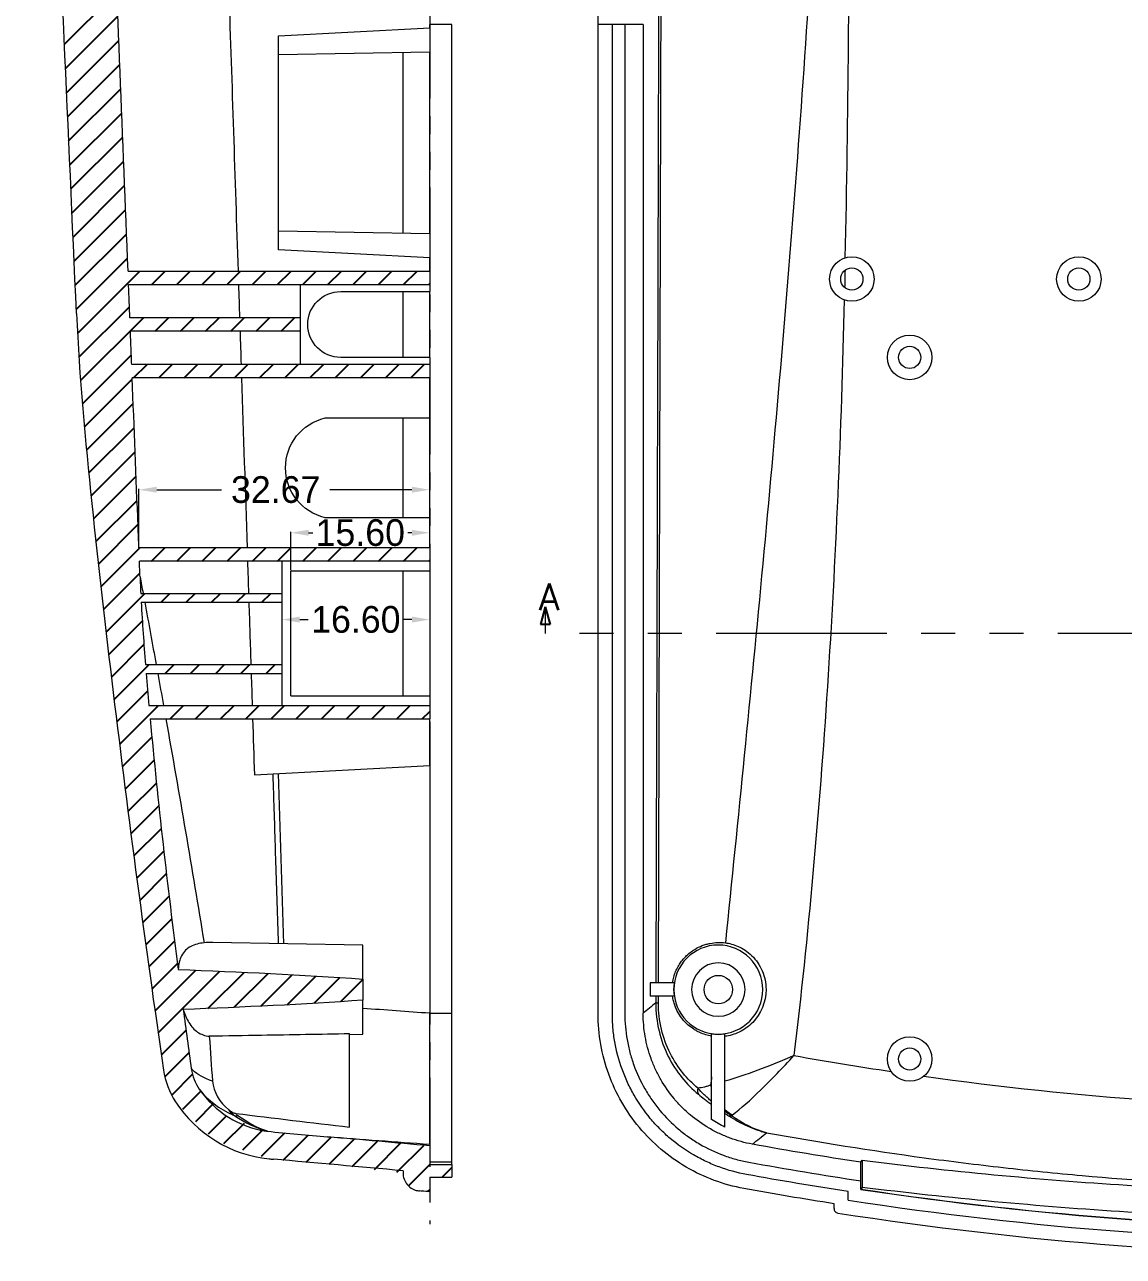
# Model space of a CAD drawing. Extents: x 51 to 693, y 99 to 478.
# Drawn here: x 432.1 to 555.5, y 177.5 to 315.8 of the extents above; entities that cross this region are included whole.
import ezdxf

# ---------------------------------------------------------------- set-up
doc = ezdxf.new("R2010")
doc.units = 0
doc.header["$MEASUREMENT"] = 0
doc.linetypes.add('PHANTOM', pattern=[2.5, 1.25, -0.25, 0.25, -0.25, 0.25, -0.25])
for name, color, linetype in [('20', 7, 'Continuous'), ('7', 7, 'Continuous'), ('TOP', 7, 'Continuous')]:
    doc.layers.add(name, color=color, linetype=linetype)
doc.styles.add('blockfont', font='simplex.shx', dxfattribs={"bigfont": 'bigfont'})
doc.dimstyles.get("Standard").update_dxf_attribs({"dimtxt": 0.18, "dimasz": 0.18, "dimexe": 0.18, "dimexo": 0.0625, "dimgap": 0.09, "dimtad": 0, "dimtih": 1, "dimtoh": 1, "dimdec": 4, "dimzin": 0, "dimdsep": 46, "dimtxsty": 'Standard', "dimcen": 0.09, "dimadec": 0, "dimazin": 0, "dimtfac": 1, "dimtdec": 4, "dimtofl": 0, "dimtmove": 0, "dimatfit": 3, "dimfxl": 0, "dimtolj": 1, "dimtzin": 0, "dimarcsym": 0})

# ---------------------------------------------------------------- blocks, each defined once
blk = doc.blocks.new('HATCH3')
at = {"color": 200, "linetype": 'Continuous'}
for p, q in [((416.04, 313.59), (421.95, 319.49)), ((416.17, 310.89), (422.06, 316.77)), ((416.29, 308.18), (422.17, 314.06)), ((416.41, 305.48), (422.28, 311.34)), ((416.54, 302.77), (422.39, 308.62)), ((416.66, 300.07), (422.5, 305.9)), ((416.78, 297.37), (422.61, 303.18)), ((416.91, 294.66), (422.71, 300.47)), ((417.03, 291.96), (422.82, 297.75)), ((417.15, 289.25), (422.93, 295.03)), ((417.27, 286.55), (423.04, 292.31)), ((417.4, 283.85), (423.15, 289.59)), ((417.56, 281.19), (424.54, 288.15)), ((425.87, 286.65), (427.37, 288.15)), ((428.7, 286.65), (430.2, 288.15)), ((431.53, 286.65), (433.03, 288.15)), ((434.36, 286.65), (435.86, 288.15)), ((437.18, 286.65), (438.69, 288.15)), ((440.01, 286.65), (441.52, 288.15)), ((442.84, 286.65), (444.35, 288.15)), ((445.67, 286.65), (447.18, 288.15)), ((448.5, 286.65), (450.01, 288.15)), ((451.33, 286.65), (452.84, 288.15)), ((454.16, 286.65), (455.67, 288.15)), ((456.99, 286.65), (457.1, 286.75)), ((417.74, 278.53), (423.37, 284.15)), ((417.92, 275.88), (424.94, 282.9)), ((426.27, 281.4), (427.77, 282.9)), ((429.1, 281.4), (430.6, 282.9)), ((431.93, 281.4), (433.43, 282.9)), ((434.76, 281.4), (436.26, 282.9)), ((437.59, 281.4), (439.09, 282.9)), ((440.42, 281.4), (441.92, 282.9)), ((418.09, 273.23), (423.58, 278.72)), ((423.84, 276.15), (425.35, 277.65)), ((426.67, 276.15), (428.18, 277.65)), ((429.5, 276.15), (431.01, 277.65)), ((432.33, 276.15), (433.84, 277.65)), ((435.16, 276.15), (436.67, 277.65)), ((437.99, 276.15), (439.5, 277.65)), ((440.82, 276.15), (442.33, 277.65)), ((443.65, 276.15), (445.16, 277.65)), ((446.48, 276.15), (447.98, 277.65)), ((449.31, 276.15), (450.81, 277.65)), ((452.14, 276.15), (453.64, 277.65)), ((454.97, 276.15), (456.47, 277.65)), ((418.33, 270.64), (423.69, 276)), ((418.57, 268.06), (423.8, 273.28)), ((418.82, 265.48), (423.9, 270.56)), ((419.07, 262.9), (424.01, 267.84)), ((419.33, 260.34), (424.12, 265.11)), ((419.61, 257.78), (424.22, 262.39)), ((419.89, 255.23), (424.33, 259.67)), ((420.16, 252.68), (424.53, 257.05)), ((425.86, 255.55), (427.36, 257.05)), ((428.69, 255.55), (430.19, 257.05)), ((431.52, 255.55), (433.02, 257.05)), ((434.35, 255.55), (435.85, 257.05)), ((437.18, 255.55), (438.68, 257.05)), ((440.01, 255.55), (441.51, 257.05)), ((442.84, 255.55), (444.34, 257.05)), ((445.67, 255.55), (447.17, 257.05)), ((448.5, 255.55), (450, 257.05)), ((451.33, 255.55), (452.83, 257.05)), ((454.16, 255.55), (455.66, 257.05)), ((456.99, 255.55), (457.1, 255.66)), ((420.45, 250.14), (424.54, 254.23)), ((420.75, 247.61), (425.09, 251.95)), ((426.92, 250.95), (427.92, 251.95)), ((429.75, 250.95), (430.75, 251.95)), ((432.58, 250.95), (433.58, 251.95)), ((435.41, 250.95), (436.41, 251.95)), ((438.24, 250.95), (439.24, 251.95)), ((421.04, 245.08), (424.82, 248.86)), ((421.34, 242.55), (425, 246.21)), ((421.65, 240.03), (425.57, 243.95)), ((427.4, 242.95), (428.4, 243.95)), ((430.23, 242.95), (431.23, 243.95)), ((433.06, 242.95), (434.06, 243.95)), ((435.89, 242.95), (436.89, 243.95)), ((438.72, 242.95), (439.72, 243.95)), ((421.96, 237.52), (425.41, 240.97)), ((422.28, 235.01), (426.63, 239.35)), ((427.95, 237.85), (429.46, 239.35)), ((430.78, 237.85), (432.29, 239.35)), ((433.61, 237.85), (435.12, 239.35)), ((436.44, 237.85), (437.94, 239.35)), ((439.27, 237.85), (440.77, 239.35)), ((442.1, 237.85), (443.6, 239.35)), ((444.93, 237.85), (446.43, 239.35)), ((447.76, 237.85), (449.26, 239.35)), ((450.59, 237.85), (452.09, 239.35)), ((453.42, 237.85), (454.92, 239.35)), ((456.25, 237.85), (457.1, 238.7)), ((422.6, 232.5), (425.9, 235.8)), ((422.92, 230), (426.17, 233.24)), ((423.24, 227.49), (426.43, 230.68)), ((423.56, 224.98), (426.7, 228.12)), ((423.87, 222.47), (426.96, 225.55)), ((424.19, 219.96), (427.24, 223)), ((424.53, 217.47), (427.54, 220.48)), ((424.88, 214.99), (427.85, 217.96)), ((425.23, 212.51), (428.15, 215.43)), ((425.57, 210.03), (428.45, 212.91)), ((425.92, 207.55), (428.76, 210.38)), ((426.27, 205.07), (430.84, 209.63)), ((426.61, 202.59), (433.54, 209.51)), ((432.19, 205.33), (436.25, 209.39)), ((435.15, 205.46), (438.96, 209.27)), ((438.11, 205.59), (441.64, 209.11)), ((441.1, 205.75), (444.3, 208.95)), ((444.11, 205.94), (446.97, 208.79)), ((447.13, 206.12), (449.6, 208.59)), ((426.96, 200.11), (429.73, 202.88)), ((427.38, 197.7), (430.07, 200.39)), ((428.15, 195.64), (430.47, 197.96)), ((429.38, 194.04), (431.42, 196.08)), ((430.81, 192.65), (432.86, 194.7)), ((432.25, 191.25), (434.31, 193.31)), ((433.98, 190.15), (436.29, 192.46)), ((436.09, 189.44), (438.35, 191.7)), ((438.21, 188.73), (440.84, 191.35)), ((440.62, 188.31), (443.43, 191.12)), ((443.22, 188.08), (446.03, 190.89)), ((445.81, 187.85), (448.63, 190.66)), ((448.37, 187.57), (451.23, 190.42)), ((450.89, 187.26), (453.82, 190.19)), ((453.41, 186.95), (456.42, 189.96)), ((454.7, 185.41), (457.1, 187.81)), ((458.5, 186.38), (459.6, 187.48)), ((456.89, 184.77), (457.1, 184.98))]:
    blk.add_line(p, q, dxfattribs=at)
blk = doc.blocks.new('ASSORTED_DRAFT1')
at = {"color": 13}
for p, q in [((490.55, 250.45, 490.55), (490.01, 248.45)), ((490.55, 250.45, 490.55), (491.08, 248.45)), ((491.08, 248.45), (490.01, 248.45))]:
    blk.add_line(p, q, dxfattribs=at)
blk = doc.blocks.new('*D602')
at = {"color": 4, "linetype": 'Continuous', "lineweight": 9}
for p, q in [((461.97, 254.55), (461.97, 258.86)), ((463.97, 258.76), (464.43, 258.76)), ((475.57, 258.76), (475.11, 258.76)), ((477.57, 257.15), (477.57, 258.86))]:
    blk.add_line(p, q, dxfattribs=at)
for points in [[(463.97, 259.09), (463.97, 258.42), (461.97, 258.76)], [(475.57, 259.09), (475.57, 258.42), (477.57, 258.76)]]:
    blk.add_solid(points, dxfattribs=at)
at = {"layer": 'Defpoints', "color": 0, "linetype": 'Continuous', "lineweight": 9}
for p in [(461.97, 258.76), (477.57, 257.05), (461.97, 254.45)]:
    blk.add_point(p, dxfattribs=at)
at = {"color": 3, "linetype": 'Continuous', "lineweight": 9, "insert": (469.77, 258.76), "char_height": 3, "attachment_point": 5}
blk.add_mtext('\\A1;15.60', dxfattribs=at)
blk = doc.blocks.new('*D603')
at = {"color": 4, "linetype": 'Continuous', "lineweight": 9}
for p, q in [((460.97, 250.85), (460.97, 248.91)), ((477.57, 250.85), (477.57, 248.91)), ((462.97, 249.01), (463.93, 249.01)), ((475.57, 249.01), (474.61, 249.01))]:
    blk.add_line(p, q, dxfattribs=at)
for points in [[(462.97, 249.34), (462.97, 248.67), (460.97, 249.01)], [(475.57, 249.34), (475.57, 248.67), (477.57, 249.01)]]:
    blk.add_solid(points, dxfattribs=at)
at = {"layer": 'Defpoints', "color": 0, "linetype": 'Continuous', "lineweight": 9}
for p in [(460.97, 250.95), (477.57, 250.95), (477.57, 249.01)]:
    blk.add_point(p, dxfattribs=at)
at = {"color": 3, "linetype": 'Continuous', "lineweight": 9, "insert": (469.27, 249.01), "char_height": 3, "attachment_point": 5}
blk.add_mtext('\\A1;16.60', dxfattribs=at)
blk = doc.blocks.new('*D604')
at = {"color": 4, "linetype": 'Continuous', "lineweight": 9}
for p, q in [((444.9, 257.15), (444.9, 263.69)), ((446.9, 263.59), (454.18, 263.59)), ((475.57, 263.59), (466.36, 263.59)), ((477.57, 260.55), (477.57, 263.69))]:
    blk.add_line(p, q, dxfattribs=at)
for points in [[(446.9, 263.93), (446.9, 263.26), (444.9, 263.59)], [(475.57, 263.93), (475.57, 263.26), (477.57, 263.59)]]:
    blk.add_solid(points, dxfattribs=at)
at = {"layer": 'Defpoints', "color": 0, "linetype": 'Continuous', "lineweight": 9}
for p in [(477.57, 263.59), (477.57, 260.45), (444.9, 257.05)]:
    blk.add_point(p, dxfattribs=at)
at = {"color": 3, "linetype": 'Continuous', "lineweight": 9, "insert": (460.27, 263.59), "char_height": 3, "attachment_point": 5}
blk.add_mtext('\\A1;32.67', dxfattribs=at)

msp = doc.modelspace()

# ---------------------------------------------------------------- linework, layer by layer
at = {"layer": '20', "color": 7, "linetype": 'Continuous', "lineweight": 9}
for p, q in [((460.568, 314.56), (477.568, 315.451)), ((477.568, 315.451), (477.568, 315.826)), ((477.568, 315.451), (477.568, 312.748)), ((480.068, 204.762), (480.068, 315.826)), ((496.483, 204.762), (496.483, 315.826)), ((498.082, 315.826), (496.483, 315.826)), ((498.083, 204.762), (498.083, 315.826)), ((499.483, 315.826), (498.083, 315.826)), ((499.483, 315.826), (499.483, 204.762)), ((501.546, 315.826), (499.484, 315.826)), ((501.546, 315.826), (501.546, 204.79)), ((460.568, 290.542), (460.568, 314.56)), ((477.568, 312.748), (460.568, 312.451)), ((474.568, 292.407), (474.568, 312.696)), ((477.568, 292.355), (477.568, 312.748)), ((460.568, 292.651), (477.568, 292.355)), ((477.568, 292.355), (477.568, 289.651)), ((477.568, 289.651), (460.568, 290.542)), ((477.568, 288.151), (477.568, 289.651)), ((443.679, 288.151), (477.568, 288.151)), ((477.568, 288.151), (477.568, 286.651)), ((443.738, 286.651), (477.568, 286.651)), ((463.068, 282.901), (463.068, 286.651)), ((477.568, 286.651), (477.568, 285.851)), ((467.568, 285.851), (477.568, 285.851)), ((474.568, 278.451), (474.568, 285.851)), ((477.568, 278.451), (477.568, 285.851)), ((463.068, 282.901), (443.887, 282.901)), ((463.068, 281.401), (463.068, 282.901)), ((463.068, 281.401), (443.946, 281.401)), ((463.068, 277.651), (463.068, 281.401)), ((477.568, 278.451), (467.568, 278.451)), ((477.568, 278.451), (477.568, 277.651)), ((477.568, 277.651), (444.095, 277.651)), ((477.568, 277.651), (477.568, 276.151)), ((477.568, 276.151), (444.154, 276.151)), ((477.568, 271.651), (477.568, 276.151)), ((465.813, 271.651), (477.568, 271.651)), ((474.568, 260.451), (474.568, 271.651)), ((477.568, 260.451), (477.568, 271.651)), ((477.568, 260.451), (465.813, 260.451)), ((477.568, 257.051), (477.568, 260.451)), ((477.568, 257.051), (444.902, 257.051)), ((477.568, 257.051), (477.568, 255.551)), ((477.568, 255.551), (444.961, 255.551)), ((460.968, 255.551), (460.968, 251.951)), ((477.568, 255.551), (477.568, 254.451)), ((461.968, 240.451), (461.968, 254.451)), ((477.568, 254.451), (461.968, 254.451)), ((474.568, 240.451), (474.568, 254.451)), ((477.568, 254.451), (477.568, 240.451)), ((445.11, 251.951), (460.968, 251.951)), ((460.968, 251.951), (460.968, 250.951)), ((445.162, 250.951), (460.968, 250.951)), ((460.968, 250.951), (460.968, 243.951)), ((445.638, 243.951), (460.968, 243.951)), ((460.968, 243.951), (460.968, 242.951)), ((445.718, 242.951), (460.968, 242.951)), ((460.968, 242.951), (460.968, 239.351)), ((446.027, 239.351), (477.568, 239.351)), ((461.968, 240.451), (477.568, 240.451)), ((477.568, 240.451), (477.568, 239.351)), ((477.568, 239.351), (477.568, 237.851)), ((446.164, 237.851), (477.568, 237.851)), ((477.568, 232.605), (477.568, 237.851)), ((457.879, 231.573), (477.568, 232.605)), ((477.568, 232.605), (477.568, 204.79)), ((470.068, 212.451), (453.213, 212.746)), ((470.068, 208.632), (470.068, 212.451)), ((470.068, 208.633), (470.068, 206.27)), ((502.333, 208.201), (502.333, 206.701)), ((505.013, 208.201), (502.333, 208.201)), ((470.068, 202.451), (470.068, 206.27)), ((505.013, 206.701), (502.333, 206.701)), ((468.568, 192.011), (468.568, 202.481)), ((468.568, 202.425), (470.068, 202.451)), ((509.233, 192.849), (509.233, 202.481)), ((510.733, 192.011), (510.733, 202.481)), ((477.568, 190.089), (477.568, 189.902)), ((477.568, 189.902), (477.568, 187.806)), ((526.135, 188.285), (526.135, 185.24)), ((474.568, 187.109), (474.568, 186.866)), ((477.568, 187.806), (480.068, 187.806)), ((480.068, 187.806), (480.068, 188.065)), ((480.068, 187.806), (480.068, 186.384)), ((525.987, 185.013), (525.987, 188.059)), ((477.568, 186.384), (477.568, 184.759)), ((477.568, 186.384), (480.068, 186.384)), ((525.983, 185.002), (525.983, 185.973)), ((524.583, 183.798), (524.583, 184.77)), ((522.983, 182.855), (522.983, 183.399))]:
    msp.add_line(p, q, dxfattribs=at)
at = {"layer": '20', "color": 80, "linetype": 'Continuous', "lineweight": 9}
msp.add_line((445.027, 253.821), (445.029, 253.802), dxfattribs=at)
at = {"layer": '20', "color": 1, "linetype": 'Continuous', "lineweight": 9}
msp.add_line((490.549, 250.451), (490.549, 247.451), dxfattribs=at)
at = {"layer": '20', "color": 1, "linetype": 'PHANTOM', "lineweight": 9, "ltscale": 15.349633}
msp.add_line((682.419, 247.451), (490.549, 247.451), dxfattribs=at)
at = {"layer": '20', "color": 7, "linetype": 'Continuous', "lineweight": 9}
for centre, radius in [((524.983, 287.251), 2.5), ((550.483, 287.251), 2.5), ((524.983, 287.251), 1.25), ((550.483, 287.251), 1.25), ((531.483, 278.451), 2.5), ((531.483, 278.451), 1.25), ((509.983, 207.451), 1.6), ((531.483, 199.651), 2.5), ((531.483, 199.651), 1.25)]:
    msp.add_circle(centre, radius, dxfattribs=at)
at = {"layer": '20', "color": 7, "linetype": 'Continuous', "lineweight": 9, "extrusion": (0, 0, -1)}
msp.add_circle((-509.983, 207.451), 5, dxfattribs=at)
at = {"layer": '20', "color": 7, "linetype": 'Continuous', "lineweight": 9, "extrusion": (1.22461e-16, 0, -1)}
msp.add_circle((-509.983, 207.451), 3, dxfattribs=at)
for centre, radius, start, end in [((-467.568, 282.151), 3.7, 270, 90), ((-586.483, 588.451), 404.937, 278.59191, 280.33918), ((-586.483, 588.451), 408.4, 278.71775, 280.34325), ((-586.483, 588.451), 407.96, 261.47165, 278.52835)]:
    msp.add_arc(centre, radius, start, end, dxfattribs=at)
at = {"layer": '20', "color": 7, "linetype": 'Continuous', "lineweight": 9, "extrusion": (0, 0, -1)}
for centre, radius, start, end in [((-467.118, 266.051), 5.75, 283.1159, 76.8841), ((-586.483, 588.451), 410, 278.90972, 280.34325)]:
    msp.add_arc(centre, radius, start, end, dxfattribs=at)
at = {"layer": '20', "color": 7, "linetype": 'Continuous', "lineweight": 9}
for centre, radius, start, end in [((509.983, 207.451), 5.026, 171.41835, 188.58165), ((509.983, 207.451), 5.026, 261.41835, 278.58165), ((586.483, 588.451), 407, 259.65675, 261.45138), ((586.483, 588.451), 407.949, 261.47199, 278.52801), ((586.483, 588.451), 409.36, 261.30285, 278.69715), ((586.483, 588.451), 410.96, 261.1708, 278.8292)]:
    msp.add_arc(centre, radius, start, end, dxfattribs=at)
at = {"layer": '20', "color": 7, "linetype": 'Continuous', "lineweight": 9, "extrusion": (0, 0, -1)}
msp.add_ellipse((3.749, 315.826), major_axis=(473.819, 0), ratio=0.9999993, start_param=6.2779666, end_param=6.2831853, dxfattribs=at)
at = {"layer": '20', "color": 7, "linetype": 'Continuous', "lineweight": 9}
for centre, major_axis, ratio, start_param, end_param in [((503.958, 205.972), (-1, 0.003), 0.0318228, 0.0873108, 0.8022753), ((586.483, 580.578), (0, 386.56), 0.999881, 2.9647474, 2.9933872), ((586.483, 580.578), (0, 386.56), 0.999881, 3.0029765, 3.2708677), ((508.445, 196.405), (-0.634, -0.773), 0.6461537, 5.2232862, 6.1346999), ((456.13, 194.163), (-0.572, -0.82), 0.6491636, 0.2043762, 0.6852799), ((511.61, 194.163), (-0.557, -0.831), 0.6239245, 0.1358869, 0.6167906)]:
    msp.add_ellipse(centre, major_axis=major_axis, ratio=ratio, start_param=start_param, end_param=end_param, dxfattribs=at)
for points, knots in [([(496.483, 315.826), (496.483, 326.862), (496.463, 337.879), (496.413, 351.626), (496.401, 354.374), (496.376, 359.868), (496.362, 362.615), (496.317, 370.845), (496.247, 381.791), (496.156, 392.681), (496.081, 400.828), (496.054, 403.54), (495.999, 408.956), (495.97, 411.659), (495.82, 425.143), (495.68, 435.84), (495.521, 446.448)], [0, 0, 0, 0, 0.25, 0.25, 0.3125, 0.3125, 0.375, 0.375, 0.5, 0.625, 0.625, 0.6875, 0.6875, 0.75, 0.75, 1, 1, 1, 1]), ([(523.134, 391.695), (522.861, 376.035), (522.351, 360.499), (520.872, 329.748), (519.894, 314.536), (517.629, 284.551), (516.337, 269.777), (513.621, 240.789), (512.195, 226.575), (510.78, 212.703)], [0, 0, 0, 0, 0.25, 0.25, 0.5, 0.5, 0.75, 0.75, 1, 1, 1, 1]), ([(443.887, 282.901), (443.861, 283.554), (443.835, 284.207), (443.81, 284.86), (443.786, 285.457), (443.762, 286.054), (443.738, 286.651)], [0, 0, 0, 0, 0.5221633, 0.5221633, 0.5221633, 1, 1, 1, 1]), ([(524.138, 284.899), (523.767, 270.164), (523.161, 255.664), (521.32, 227.318), (520.072, 213.473), (518.486, 200.047)], [0, 0, 0, 0, 0.5, 0.5, 1, 1, 1, 1]), ([(437.89, 283.379), (438.207, 276.254), (438.888, 269.153), (440.345, 254.97), (441.161, 247.888), (443.734, 226.656), (445.598, 212.519), (447.666, 198.411)], [0, 0, 0, 0, 0.25, 0.25, 0.5, 0.5, 1, 1, 1, 1]), ([(444.095, 277.651), (444.07, 278.287), (444.044, 278.923), (444.019, 279.558), (443.995, 280.173), (443.971, 280.787), (443.946, 281.401)], [0, 0, 0, 0, 0.5085045, 0.5085045, 0.5085045, 1, 1, 1, 1]), ([(444.902, 257.051), (444.871, 257.849), (444.84, 258.646), (444.809, 259.444), (444.592, 265.013), (444.373, 270.582), (444.154, 276.151)], [0, 0, 0, 0, 0.1252496, 0.1252496, 0.1252496, 1, 1, 1, 1]), ([(459.941, 231.681), (459.962, 231.014), (459.983, 230.348), (460.005, 229.682), (460.09, 227.016), (460.175, 224.351), (460.259, 221.686), (460.355, 218.663), (460.451, 215.64), (460.547, 212.618)], [0, 0, 0, 0, 0.104862, 0.104862, 0.104862, 0.5243099, 0.5243099, 0.5243099, 1, 1, 1, 1]), ([(452.224, 212.703), (451.666, 212.646), (451.164, 212.528), (450.291, 212.066), (449.941, 211.723), (449.485, 210.833), (449.36, 210.304), (449.31, 209.721)], [0, 0, 0, 0, 0.3433919, 0.3433919, 0.6867837, 0.6867837, 1, 1, 1, 1]), ([(504.847, 208.201), (504.879, 208.425), (504.924, 208.644), (505.042, 209.071), (505.113, 209.276), (505.275, 209.667), (505.365, 209.854), (505.565, 210.21), (505.671, 210.376), (505.895, 210.689), (506.013, 210.836), (506.197, 211.042), (506.26, 211.109), (506.387, 211.238), (506.453, 211.3), (506.782, 211.6), (507.054, 211.801), (507.613, 212.142), (507.899, 212.281), (508.335, 212.448), (508.481, 212.497), (508.771, 212.581), (508.916, 212.616), (509.35, 212.702), (509.638, 212.735), (510.211, 212.753), (510.497, 212.739), (510.78, 212.703)], [0, 0, 0, 0, 0.0625, 0.0625, 0.125, 0.125, 0.1875, 0.1875, 0.25, 0.25, 0.3125, 0.3125, 0.34375, 0.34375, 0.375, 0.375, 0.5, 0.5, 0.625, 0.625, 0.6875, 0.6875, 0.75, 0.75, 0.875, 0.875, 1, 1, 1, 1]), ([(510.78, 212.703), (511.221, 212.646), (511.703, 212.528), (512.739, 212.066), (513.275, 211.723), (514.227, 210.792), (514.64, 210.201), (515.196, 208.9), (515.342, 208.187), (515.348, 206.062), (514.756, 204.703), (513.399, 203.3), (512.87, 202.93), (511.796, 202.417), (511.245, 202.268), (510.733, 202.203)], [0, 0, 0, 0, 0.125, 0.125, 0.25, 0.25, 0.375, 0.375, 0.5, 0.5, 0.75, 0.75, 0.875, 0.875, 1, 1, 1, 1]), ([(509.233, 202.233), (509.013, 202.269), (508.791, 202.32), (508.348, 202.453), (508.126, 202.535), (507.792, 202.686), (507.681, 202.741), (507.459, 202.861), (507.35, 202.926), (507.024, 203.133), (506.812, 203.29), (506.503, 203.559), (506.402, 203.655), (506.203, 203.858), (506.106, 203.965), (505.826, 204.302), (505.653, 204.549), (505.418, 204.957), (505.344, 205.101), (505.208, 205.396), (505.146, 205.548), (505.036, 205.862), (504.988, 206.024), (504.926, 206.275), (504.907, 206.36), (504.874, 206.53), (504.86, 206.616), (504.847, 206.701)], [0, 0, 0, 0, 0.125, 0.125, 0.25, 0.25, 0.3125, 0.3125, 0.375, 0.375, 0.5, 0.5, 0.5625, 0.5625, 0.625, 0.625, 0.75, 0.75, 0.8125, 0.8125, 0.875, 0.875, 0.9375, 0.9375, 0.96875, 0.96875, 1, 1, 1, 1]), ([(449.889, 205.208), (450.061, 204.667), (450.268, 204.177), (450.786, 203.3), (451.117, 202.93), (451.884, 202.417), (452.325, 202.268), (452.811, 202.203)], [0, 0, 0, 0, 0.3043781, 0.3043781, 0.652189, 0.652189, 1, 1, 1, 1]), ([(477.568, 190.089), (477.568, 190.403), (477.568, 191.002), (477.568, 192.758), (477.568, 193.877), (477.568, 196.552), (477.568, 198.061), (477.568, 201.333), (477.568, 203.042), (477.568, 204.79)], [0, 0, 0, 0, 0.25, 0.25, 0.5, 0.5, 0.75, 0.75, 1, 1, 1, 1]), ([(480.068, 188.065), (480.068, 188.422), (480.068, 189.102), (480.068, 191.098), (480.068, 192.369), (480.068, 195.408), (480.068, 197.121), (480.068, 200.836), (480.068, 202.777), (480.068, 204.762)], [0, 0, 0, 0, 0.25, 0.25, 0.5, 0.5, 0.75, 0.75, 1, 1, 1, 1]), ([(512.87, 185.114), (510.578, 185.532), (508.406, 186.335), (505.384, 188.096), (504.442, 188.763), (502.683, 190.249), (501.862, 191.074), (500.371, 192.861), (499.712, 193.809), (498.565, 195.806), (498.073, 196.864), (496.885, 200.143), (496.483, 202.415), (496.483, 204.762)], [0, 0, 0, 0, 0.25, 0.25, 0.375, 0.375, 0.5, 0.5, 0.625, 0.625, 0.75, 0.75, 1, 1, 1, 1]), ([(513.157, 186.688), (512.1, 186.881), (511.076, 187.163), (509.586, 187.713), (509.097, 187.918), (508.376, 188.258), (508.137, 188.377), (507.664, 188.626), (507.429, 188.756), (506.271, 189.431), (505.404, 190.044), (504.191, 191.069), (503.606, 191.608), (503.054, 192.188), (502.693, 192.584), (502.517, 192.786), (501.659, 193.814), (501.054, 194.686), (500.262, 196.063), (499.895, 196.77), (499.574, 197.504), (499.369, 198), (499.272, 198.25), (498.817, 199.507), (498.545, 200.532), (498.269, 202.098), (498.2, 202.624), (498.107, 203.687), (498.083, 204.225), (498.083, 204.762)], [0, 0, 0, 0, 0.125, 0.125, 0.1875, 0.1875, 0.21875, 0.21875, 0.25, 0.25, 0.375, 0.375, 0.4375, 0.46875, 0.46875, 0.5, 0.5, 0.625, 0.625, 0.6875, 0.71875, 0.71875, 0.75, 0.75, 0.875, 0.875, 0.9375, 0.9375, 1, 1, 1, 1]), ([(499.483, 204.762), (499.483, 203.77), (499.569, 202.792), (499.823, 201.347), (499.928, 200.868), (500.117, 200.156), (500.186, 199.92), (500.333, 199.449), (500.412, 199.214), (500.834, 198.049), (501.247, 197.16), (501.978, 195.887), (502.24, 195.473), (502.661, 194.867), (502.806, 194.668), (503.105, 194.275), (503.26, 194.081), (504.052, 193.131), (504.744, 192.436), (505.864, 191.488), (506.252, 191.188), (506.855, 190.761), (507.06, 190.623), (507.476, 190.356), (507.688, 190.226), (508.754, 189.604), (509.641, 189.186), (511.018, 188.676), (511.485, 188.526), (512.436, 188.265), (512.92, 188.154), (513.408, 188.065)], [0, 0, 0, 0, 0.125, 0.125, 0.1875, 0.1875, 0.21875, 0.21875, 0.25, 0.25, 0.375, 0.375, 0.4375, 0.4375, 0.46875, 0.46875, 0.5, 0.5, 0.625, 0.625, 0.6875, 0.6875, 0.71875, 0.71875, 0.75, 0.75, 0.875, 0.875, 0.9375, 0.9375, 1, 1, 1, 1]), ([(513.807, 190.089), (512.947, 190.246), (512.114, 190.475), (510.902, 190.923), (510.504, 191.089), (509.917, 191.366), (509.723, 191.462), (509.338, 191.664), (509.147, 191.77), (508.204, 192.319), (507.499, 192.817), (506.512, 193.651), (506.194, 193.943), (505.736, 194.404), (505.587, 194.561), (505.294, 194.882), (505.15, 195.047), (504.452, 195.883), (503.96, 196.592), (503.316, 197.713), (503.117, 198.096), (502.844, 198.686), (502.757, 198.885), (502.59, 199.288), (502.512, 199.492), (502.142, 200.515), (501.921, 201.349), (501.697, 202.622), (501.641, 203.051), (501.565, 203.915), (501.546, 204.353), (501.546, 204.79)], [0, 0, 0, 0, 0.125, 0.125, 0.1875, 0.1875, 0.21875, 0.21875, 0.25, 0.25, 0.375, 0.375, 0.4375, 0.4375, 0.46875, 0.46875, 0.5, 0.5, 0.625, 0.625, 0.6875, 0.6875, 0.71875, 0.71875, 0.75, 0.75, 0.875, 0.875, 0.9375, 0.9375, 1, 1, 1, 1]), ([(502.961, 205.972), (502.957, 203.823), (503.476, 201.724), (505.247, 198.183), (506.452, 196.774), (507.744, 195.701)], [0, 0, 0, 0, 0.5, 0.5, 1, 1, 1, 1]), ([(507.699, 196.384), (506.514, 197.367), (505.4, 198.661), (503.747, 201.959), (503.257, 203.931), (503.263, 205.951)], [0, 0, 0, 0, 0.5, 0.5, 1, 1, 1, 1]), ([(468.568, 202.481), (465.275, 202.423), (461.983, 202.365), (458.69, 202.307), (456.73, 202.273), (454.77, 202.238), (452.811, 202.203)], [0, 0, 0, 0, 0.6269, 0.6269, 0.6269, 1, 1, 1, 1]), ([(511.587, 193.381), (512.478, 194.062), (513.578, 195.043), (515.947, 197.341), (517.218, 198.659), (518.486, 200.047)], [0, 0, 0, 0, 0.5, 0.5, 1, 1, 1, 1]), ([(453.169, 197.171), (452.236, 197.486), (451.488, 197.907), (450.898, 198.448), (450.842, 198.502), (450.79, 198.556)], [0, 0, 0, 0, 0.9022982, 0.9022982, 1, 1, 1, 1]), ([(509.14, 196.77), (509.026, 196.713), (508.91, 196.662), (508.674, 196.574), (508.555, 196.536), (508.193, 196.44), (507.948, 196.401), (507.699, 196.384)], [0, 0, 0, 0, 0.25, 0.25, 0.5, 0.5, 1, 1, 1, 1]), ([(451.688, 196.269), (451.711, 196.239), (451.736, 196.208), (452.685, 195.026), (453.911, 194.065), (455.452, 193.381)], [0, 0, 0, 0, 0.0256083, 0.0256083, 1, 1, 1, 1]), ([(509.233, 194.9), (509.085, 195.025), (508.94, 195.152), (508.664, 195.403), (508.532, 195.527), (508.152, 195.897), (507.919, 196.141), (507.699, 196.384)], [0, 0, 0, 0, 0.25, 0.25, 0.5, 0.5, 1, 1, 1, 1]), ([(507.744, 195.701), (507.966, 195.517), (508.197, 195.333), (508.566, 195.05), (508.692, 194.955), (508.956, 194.761), (509.093, 194.662), (509.233, 194.562)], [0, 0, 0, 0, 0.5, 0.5, 0.75, 0.75, 1, 1, 1, 1]), ([(455.256, 193.76), (455.332, 193.704), (455.414, 193.659), (455.544, 193.605), (455.588, 193.59), (455.68, 193.566), (455.726, 193.557), (455.773, 193.551)], [0, 0, 0, 0, 0.5, 0.5, 0.75, 0.75, 1, 1, 1, 1]), ([(511.455, 193.285), (511.346, 193.354), (511.23, 193.429), (510.986, 193.589), (510.861, 193.673), (510.733, 193.76)], [0, 0, 0, 0, 0.5, 0.5, 1, 1, 1, 1]), ([(510.733, 193.551), (510.803, 193.506), (510.873, 193.461), (511.005, 193.374), (511.068, 193.333), (511.128, 193.293)], [0, 0, 0, 0, 0.5, 0.5, 1, 1, 1, 1]), ([(511.128, 193.293), (511.806, 192.845), (512.501, 192.463), (513.571, 191.985), (513.932, 191.842), (514.481, 191.65), (514.665, 191.59), (514.942, 191.505), (515.035, 191.478), (515.175, 191.439), (515.221, 191.426), (515.315, 191.401), (515.362, 191.389), (515.408, 191.377)], [0, 0, 0, 0, 0.5, 0.5, 0.75, 0.75, 0.875, 0.875, 0.9375, 0.9375, 0.96875, 0.96875, 1, 1, 1, 1]), ([(515.408, 191.377), (521.282, 190.309), (527.176, 189.375), (536.05, 188.172), (539.014, 187.804), (544.94, 187.136), (547.904, 186.836), (562.724, 185.502), (574.587, 184.971), (598.327, 184.969), (610.204, 185.499), (623.574, 186.702), (625.06, 186.844), (628.03, 187.145), (632.482, 187.621), (636.924, 188.173), (645.792, 189.375), (651.685, 190.309), (657.559, 191.377)], [0, 0, 0, 0, 0.125, 0.125, 0.1875, 0.1875, 0.25, 0.25, 0.5, 0.5, 0.75, 0.75, 0.78125, 0.78125, 0.8125, 0.875, 0.875, 1, 1, 1, 1]), ([(526.135, 188.285), (531.042, 187.673), (535.978, 187.132), (545.904, 186.197), (550.895, 185.803), (560.932, 185.169), (565.977, 184.928), (576.125, 184.605), (581.227, 184.522), (587.64, 184.52), (588.924, 184.525), (591.496, 184.545), (592.785, 184.56), (596.642, 184.62), (599.205, 184.681), (606.868, 184.923), (611.942, 185.164), (622.025, 185.8), (627.032, 186.194), (636.982, 187.131), (641.923, 187.673), (646.832, 188.285)], [0, 0, 0, 0, 0.125, 0.125, 0.25, 0.25, 0.375, 0.375, 0.5, 0.5, 0.53125, 0.53125, 0.5625, 0.5625, 0.625, 0.625, 0.75, 0.75, 0.875, 0.875, 1, 1, 1, 1]), ([(474.568, 186.866), (474.568, 186.861), (474.568, 186.855), (474.568, 186.849), (474.57, 186.619), (474.612, 186.385), (474.69, 186.168), (474.768, 185.951), (474.885, 185.745), (475.031, 185.567), (475.125, 185.452), (475.232, 185.348), (475.348, 185.257), (475.523, 185.12), (475.724, 185.011), (475.934, 184.94), (476.094, 184.886), (476.261, 184.852), (476.429, 184.84)], [0, 0, 0, 0, 0.0056279, 0.0056279, 0.0056279, 0.2354674, 0.2354674, 0.2354674, 0.4653199, 0.4653199, 0.4653199, 0.6114453, 0.6114453, 0.6114453, 0.8327329, 0.8327329, 0.8327329, 1, 1, 1, 1]), ([(477.568, 184.759), (477.277, 184.78), (476.987, 184.8), (476.696, 184.821), (476.607, 184.827), (476.518, 184.834), (476.429, 184.84)], [0, 0, 0, 0, 0.7652008, 0.7652008, 0.7652008, 1, 1, 1, 1]), ([(646.832, 185.24), (641.924, 184.633), (636.988, 184.097), (627.061, 183.17), (622.071, 182.78), (612.034, 182.152), (606.989, 181.913), (596.842, 181.592), (591.741, 181.51), (585.328, 181.509), (584.044, 181.513), (581.472, 181.533), (580.183, 181.548), (576.326, 181.608), (573.763, 181.668), (566.101, 181.908), (561.026, 182.147), (550.943, 182.777), (545.935, 183.168), (535.985, 184.096), (531.043, 184.633), (526.135, 185.24)], [0, 0, 0, 0, 0.125, 0.125, 0.25, 0.25, 0.375, 0.375, 0.5, 0.5, 0.53125, 0.53125, 0.5625, 0.5625, 0.625, 0.625, 0.75, 0.75, 0.875, 0.875, 1, 1, 1, 1]), ([(522.983, 182.855), (522.983, 182.795), (522.994, 182.737), (523.035, 182.626), (523.064, 182.575), (523.122, 182.507), (523.143, 182.487), (523.188, 182.45), (523.213, 182.433), (523.29, 182.39), (523.346, 182.37), (523.405, 182.361)], [0, 0, 0, 0, 0.25, 0.25, 0.5, 0.5, 0.625, 0.625, 0.75, 0.75, 1, 1, 1, 1])]:
    msp.add_open_spline(points, degree=3, knots=knots, dxfattribs=at)
for points, degree in [([(437.89, 283.379), (436.069, 324.584), (434.15, 365.785), (432.068, 406.977)], 3), ([(524.25, 289.641), (524.596, 305.527), (524.692, 321.671), (524.732, 337.964)], 3), ([(503.328, 334.701), (503.205, 292.536), (503.085, 250.369), (502.968, 208.201)], 3), ([(503.268, 208.201), (503.377, 250.369), (503.488, 292.536), (503.602, 334.701)], 3), ([(443.679, 288.151), (443.086, 303.065), (442.485, 317.978), (441.874, 332.89)], 3), ([(455.005, 319.481), (455.352, 309.038), (455.697, 298.595), (456.04, 288.151)], 3), ([(480.068, 315.826), (477.568, 315.826)], 1), ([(524.218, 288.24), (524.204, 287.593), (524.188, 286.946), (524.173, 286.3)], 3), ([(456.089, 286.651), (456.13, 285.401), (456.171, 284.151), (456.212, 282.901)], 3), ([(456.261, 281.401), (456.302, 280.151), (456.343, 278.901), (456.384, 277.651)], 3), ([(456.433, 276.151), (456.641, 269.785), (456.848, 263.418), (457.055, 257.051)], 3), ([(445.029, 253.802), (445.006, 254.385), (444.983, 254.968), (444.961, 255.551)], 3), ([(457.104, 255.551), (457.143, 254.351), (457.182, 253.151), (457.221, 251.951)], 3), ([(445.027, 253.821), (445.051, 253.198), (445.079, 252.575), (445.11, 251.951)], 3), ([(445.028, 253.812), (445.144, 253.191), (445.259, 252.571), (445.374, 251.952)], 3), ([(445.162, 250.951), (445.289, 248.616), (445.453, 246.283), (445.638, 243.951)], 3), ([(445.559, 250.952), (445.991, 248.611), (446.418, 246.277), (446.839, 243.952)], 3), ([(457.253, 250.951), (457.329, 248.618), (457.404, 246.285), (457.479, 243.951)], 3), ([(445.718, 242.951), (445.816, 241.751), (445.92, 240.551), (446.027, 239.351)], 3), ([(447.02, 242.952), (447.237, 241.749), (447.452, 240.549), (447.666, 239.351)], 3), ([(457.512, 242.951), (457.55, 241.751), (457.589, 240.551), (457.628, 239.351)], 3), ([(446.164, 237.851), (447.035, 228.456), (448.12, 219.081), (449.31, 209.721)], 3), ([(447.933, 237.851), (449.443, 229.356), (450.874, 220.969), (452.224, 212.703)], 3), ([(457.676, 237.851), (457.744, 235.758), (457.811, 233.666), (457.879, 231.573)], 3), ([(461.178, 212.607), (460.975, 218.976), (460.771, 225.345), (460.567, 231.714)], 3), ([(453.216, 212.746), (452.888, 212.752), (452.557, 212.737), (452.224, 212.703)], 3), ([(449.31, 209.721), (456.233, 209.435), (463.157, 209.143), (470.068, 208.633)], 3), ([(470.068, 206.27), (463.351, 205.774), (456.622, 205.486), (449.893, 205.206)], 3), ([(502.964, 206.701), (502.963, 206.458), (502.962, 206.215), (502.961, 205.972)], 3), ([(503.263, 205.951), (503.263, 206.201), (503.264, 206.451), (503.264, 206.701)], 3), ([(449.893, 205.206), (450.184, 202.989), (450.483, 200.772), (450.79, 198.556)], 3), ([(477.568, 204.79), (475.068, 204.972), (472.568, 205.155), (470.068, 205.337)], 3), ([(480.068, 204.762), (479.235, 204.762), (478.401, 204.762), (477.568, 204.762)], 3), ([(502.961, 205.972), (502.49, 205.577), (502.018, 205.183), (501.546, 204.79)], 3), ([(452.811, 202.203), (452.92, 200.525), (453.04, 198.848), (453.169, 197.171)], 3), ([(518.486, 200.047), (515.75, 198.852), (512.976, 197.808), (510.733, 197.171)], 3), ([(447.666, 198.411), (447.853, 197.138), (448.315, 195.94), (449.012, 194.86)], 3), ([(450.79, 198.556), (450.904, 197.728), (451.216, 196.958), (451.688, 196.269)], 3), ([(453.169, 197.171), (453.266, 195.906), (454.001, 194.781), (454.977, 193.978)], 3), ([(509.234, 197.663), (509.203, 197.365), (509.172, 197.067), (509.14, 196.77)], 3), ([(509.233, 196.79), (509.202, 196.783), (509.171, 196.776), (509.14, 196.77)], 3), ([(509.233, 196.402), (509.198, 196.524), (509.167, 196.647), (509.14, 196.77)], 3), ([(451.688, 196.269), (453.412, 193.752), (456.206, 191.979), (459.243, 191.546)], 3), ([(449.012, 194.86), (451.316, 191.292), (455.251, 188.842), (459.517, 188.447)], 3), ([(454.977, 193.978), (455.105, 193.737), (455.265, 193.535), (455.452, 193.381)], 3), ([(454.977, 193.978), (455.068, 193.903), (455.162, 193.83), (455.256, 193.76)], 3), ([(455.256, 193.76), (455.342, 193.584), (455.482, 193.424), (455.678, 193.285)], 3), ([(510.733, 193.978), (511.001, 193.737), (511.29, 193.535), (511.587, 193.381)], 3), ([(455.452, 193.381), (455.527, 193.348), (455.603, 193.316), (455.678, 193.285)], 3), ([(455.678, 193.285), (456.82, 192.509), (458.021, 191.93), (459.243, 191.546)], 3), ([(456.024, 193.293), (455.916, 193.373), (455.833, 193.459), (455.773, 193.551)], 3), ([(455.773, 193.551), (460.035, 193.017), (464.3, 192.504), (468.568, 192.011)], 3), ([(459.331, 191.536), (458.197, 191.926), (457.083, 192.511), (456.024, 193.293)], 3), ([(510.733, 192.011), (510.217, 192.261), (509.717, 192.541), (509.233, 192.849)], 3), ([(511.455, 193.285), (511.499, 193.316), (511.543, 193.348), (511.587, 193.381)], 3), ([(515.408, 191.377), (514.032, 191.75), (512.7, 192.385), (511.455, 193.285)], 3), ([(459.243, 191.546), (459.272, 191.542), (459.302, 191.539), (459.331, 191.536)], 3), ([(459.331, 191.536), (461.589, 191.327), (463.846, 191.122), (466.104, 190.921)], 3), ([(477.568, 189.902), (473.747, 190.242), (469.926, 190.581), (466.104, 190.921)], 3), ([(466.105, 190.921), (469.926, 190.644), (473.747, 190.366), (477.568, 190.089)], 3), ([(513.807, 190.089), (514.341, 190.518), (514.874, 190.947), (515.408, 191.377)], 3), ([(459.517, 188.447), (459.524, 188.446), (459.532, 188.446), (459.539, 188.445)], 3), ([(459.539, 188.445), (459.695, 188.431), (459.851, 188.417), (460.006, 188.404)], 3), ([(474.568, 187.109), (469.714, 187.541), (464.86, 187.972), (460.006, 188.404)], 3), ([(525.987, 188.059), (526.037, 188.134), (526.086, 188.21), (526.135, 188.285)], 3), ([(480.068, 188.065), (479.235, 188.065), (478.401, 188.065), (477.568, 188.065)], 3), ([(526.135, 185.24), (526.086, 185.164), (526.037, 185.089), (525.987, 185.013)], 3)]:
    msp.add_open_spline(points, degree=degree, dxfattribs=at)
at = {"layer": '7', "color": 1, "linetype": 'PHANTOM', "lineweight": 9, "ltscale": 8}
msp.add_line((477.568, 477.532), (477.568, 181.11), dxfattribs=at)

# ---------------------------------------------------------------- block references
at = {"layer": '20', "color": 200, "linetype": 'Continuous', "lineweight": 9}
msp.add_blockref('HATCH3', (20.471, 0), dxfattribs=at)
at = {"layer": 'TOP', "color": 1, "linetype": 'Continuous', "lineweight": 9}
msp.add_blockref('ASSORTED_DRAFT1', (0, 0), dxfattribs=at)

# ---------------------------------------------------------------- texts
at = {"layer": 'TOP', "color": 1, "linetype": 'Continuous', "lineweight": 9, "insert": (489.815, 250.054), "char_height": 3, "attachment_point": 7, "line_spacing_factor": 0.903614, "style": 'blockfont'}
msp.add_mtext('\\W01.000;A', dxfattribs=at)

# ---------------------------------------------------------------- dimensions: what is measured, and where the dimension line sits
at = {"linetype": 'Continuous', "lineweight": 9}
dim = msp.add_linear_dim(base=(477.568, 263.593), p1=(444.902, 257.051), p2=(477.568, 260.451), dimstyle='Standard', override={"dimtxt": 3, "dimasz": 2, "dimexe": 0.1, "dimexo": 0.1, "dimtih": 0, "dimtoh": 0, "dimdec": 2, "dimdsep": 0, "dimcen": 0, "dimclrd": 4, "dimclre": 4, "dimclrt": 3, "dimadec": 1, "dimtdec": 2, "dimlwd": 9, "dimlwe": 9}, dxfattribs=at)
dim.commit()
dim.dimension.update_dxf_attribs({"geometry": '*D604', "text_midpoint": (460.27, 263.593), "dimtype": 160})
for base, p1, p2, picture, middle in [((461.968, 258.757), (477.568, 257.051), (461.968, 254.451), '*D602', (469.768, 258.757)), ((477.568, 249.007), (460.968, 250.951), (477.568, 250.951), '*D603', (469.268, 249.007))]:
    dim = msp.add_linear_dim(base=base, p1=p1, p2=p2, dimstyle='Standard', override={"dimtxt": 3, "dimasz": 2, "dimexe": 0.1, "dimexo": 0.1, "dimtih": 0, "dimtoh": 0, "dimdec": 2, "dimdsep": 0, "dimcen": 0, "dimclrd": 4, "dimclre": 4, "dimclrt": 3, "dimadec": 1, "dimtdec": 2, "dimlwd": 9, "dimlwe": 9}, dxfattribs=at)
    dim.commit()
    dim.dimension.update_dxf_attribs({"geometry": picture, "text_midpoint": middle})

doc.saveas('drawing.dxf')
